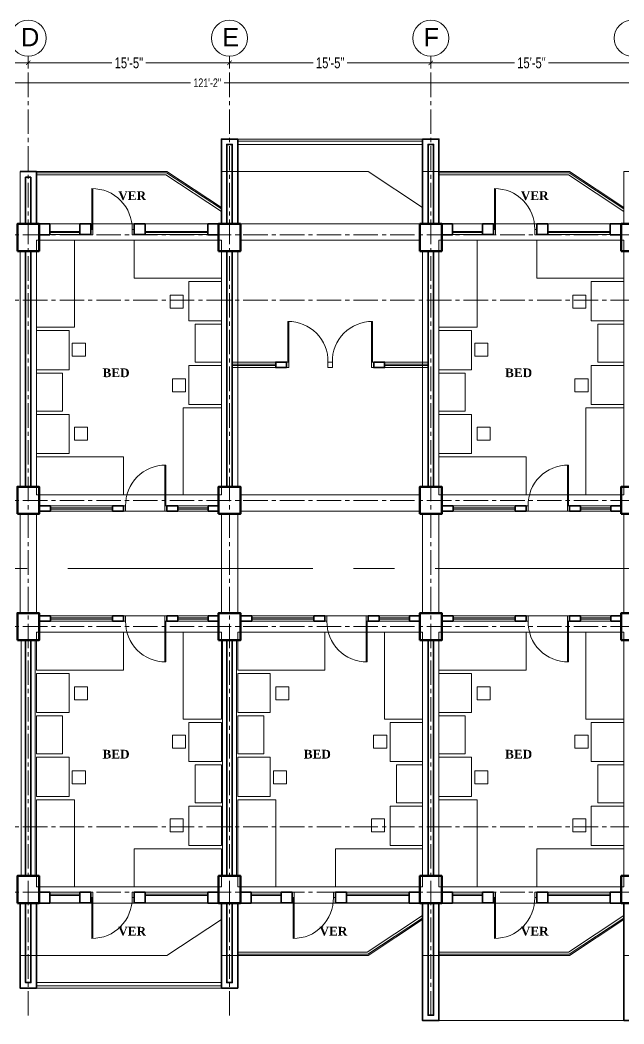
# Model space of a CAD drawing. Header units: feet. Extents: x 25261344 to 25389498, y 30010528 to 30074588.
# Drawn here: x 25381063 to 25381618, y 30072111 to 30073033 of the extents above; entities that cross this region are included whole.
import ezdxf

# ---------------------------------------------------------------- set-up
doc = ezdxf.new("R2010")
doc.units = ezdxf.units.FT
doc.header["$LTSCALE"] = 30
doc.header["$MEASUREMENT"] = 0
doc.header["$PDMODE"] = 32
doc.header["$PDSIZE"] = 15
doc.linetypes.add('CENTER2', pattern=[1.125, 0.75, -0.125, 0.125, -0.125])
doc.linetypes.add('DASHED', pattern=[0.75, 0.5, -0.25])
doc.layers.get('0').update_dxf_attribs({"lineweight": 5})
for name, color, linetype, lineweight in [('Column', 1, 'Continuous', 80), ('Dim-1', 7, 'Continuous', 9), ('Door', 32, 'Continuous', 5), ('Furnitures', 251, 'Continuous', 9), ('GRADE BEAM', 2, 'Continuous', 20), ('grid text', 252, 'CENTER2', 9), ('line 2', 7, 'Continuous', 13), ('rail', 224, 'Continuous', 9), ('TEXT', 7, 'Continuous', 18), ('WALL', 7, 'Continuous', 35), ('WIN', 142, 'Continuous', 20)]:
    doc.layers.add(name, color=color, linetype=linetype, lineweight=lineweight)
doc.styles.add('RomanS', font='swissl.ttf')
doc.styles.get("Standard").update_dxf_attribs({"font": 'timesbd.ttf'})
doc.styles.add('SWIS_LT', font='swisscl.ttf')
doc.dimstyles.new('dim-02', dxfattribs={"dimtxt": 8, "dimasz": 3, "dimexe": 3, "dimexo": 3, "dimgap": 2, "dimtad": 0, "dimdec": 0, "dimzin": 0, "dimdsep": 46, "dimlunit": 4, "dimtxsty": 'SWIS_LT', "dimblk": 'ARCHTICK', "dimcen": 2, "dimdle": 3, "dimclrd": 256, "dimclre": 256, "dimclrt": 256, "dimadec": 0, "dimazin": 0, "dimtfac": 1, "dimtdec": 0, "dimtix": 1, "dimtmove": 0, "dimatfit": 3, "dimfxl": 0, "dimfrac": 2, "dimtolj": 1, "dimtzin": 1, "dimlwd": -1, "dimarcsym": 0})

# ---------------------------------------------------------------- blocks, each defined once
blk = doc.blocks.new('FG')
at = {"layer": 'Door'}
for p, q in [((-2, -5), (-2, -42.39)), ((-1, -5), (-1, -42.39))]:
    blk.add_line(p, q, dxfattribs=at)
for points in [[(-40, 0), (-38, 0), (-38, -5), (-40, -5)], [(0, 0), (-2, 0), (-2, -5), (0, -5)]]:
    blk.add_lwpolyline(points, dxfattribs=at)
blk.add_arc((-1.44, -5.83), 36.57, 178.70538, 270.69047, dxfattribs=at)
blk = doc.blocks.new('_ArchTick')
at = {"color": 0, "linetype": 'ByBlock', "const_width": 0.15}
blk.add_lwpolyline([(-0.5, -0.5), (0.5, 0.5)], dxfattribs=at)
blk = doc.blocks.new('*D119')
at = {"lineweight": -2}
for p, q in [((25359976.96, 30072996.78), (25359976.96, 30072990.65)), ((25360161.96, 30072996.78), (25360161.96, 30072990.65))]:
    blk.add_line(p, q, dxfattribs=at)
for p, q in [((25359973.96, 30072993.65), (25360053.77, 30072993.65)), ((25360164.96, 30072993.65), (25360085.14, 30072993.65))]:
    blk.add_line(p, q)
at = {"layer": 'Defpoints', "color": 0}
for p in [(25359976.96, 30072999.78), (25360161.96, 30072999.78), (25360161.96, 30072993.65)]:
    blk.add_point(p, dxfattribs=at)
at = {"xscale": 4, "yscale": 4, "zscale": 4, "rotation": 180}
blk.add_blockref('_ArchTick', (25359976.96, 30072993.65), dxfattribs=at)
at = {"xscale": 4, "yscale": 4, "zscale": 4}
blk.add_blockref('_ArchTick', (25360161.96, 30072993.65), dxfattribs=at)
at = {"insert": (25360069.46, 30072993.65), "char_height": 10, "attachment_point": 5, "style": 'SWIS_LT'}
blk.add_mtext('\\A1;15\'-5"', dxfattribs=at)
blk = doc.blocks.new('*D120')
at = {"lineweight": -2}
for p, q in [((25360161.96, 30072996.78), (25360161.96, 30072990.65)), ((25360346.96, 30072996.78), (25360346.96, 30072990.65))]:
    blk.add_line(p, q, dxfattribs=at)
for p, q in [((25360158.96, 30072993.65), (25360238.77, 30072993.65)), ((25360349.96, 30072993.65), (25360270.14, 30072993.65))]:
    blk.add_line(p, q)
at = {"layer": 'Defpoints', "color": 0}
for p in [(25360161.96, 30072999.78), (25360346.96, 30072999.78), (25360346.96, 30072993.65)]:
    blk.add_point(p, dxfattribs=at)
at = {"xscale": 4, "yscale": 4, "zscale": 4, "rotation": 180}
blk.add_blockref('_ArchTick', (25360161.96, 30072993.65), dxfattribs=at)
at = {"xscale": 4, "yscale": 4, "zscale": 4}
blk.add_blockref('_ArchTick', (25360346.96, 30072993.65), dxfattribs=at)
at = {"insert": (25360254.46, 30072993.65), "char_height": 10, "attachment_point": 5, "style": 'SWIS_LT'}
blk.add_mtext('\\A1;15\'-5"', dxfattribs=at)
blk = doc.blocks.new('*D125')
at = {"lineweight": -2}
for p, q in [((25360346.96, 30072996.78), (25360346.96, 30072990.65)), ((25360531.96, 30072996.78), (25360531.96, 30072990.65))]:
    blk.add_line(p, q, dxfattribs=at)
for p, q in [((25360343.96, 30072993.65), (25360423.77, 30072993.65)), ((25360534.96, 30072993.65), (25360455.14, 30072993.65))]:
    blk.add_line(p, q)
at = {"layer": 'Defpoints', "color": 0}
for p in [(25360346.96, 30072999.78), (25360531.96, 30072999.78), (25360531.96, 30072993.65)]:
    blk.add_point(p, dxfattribs=at)
at = {"xscale": 4, "yscale": 4, "zscale": 4, "rotation": 180}
blk.add_blockref('_ArchTick', (25360346.96, 30072993.65), dxfattribs=at)
at = {"xscale": 4, "yscale": 4, "zscale": 4}
blk.add_blockref('_ArchTick', (25360531.96, 30072993.65), dxfattribs=at)
at = {"insert": (25360439.46, 30072993.65), "char_height": 10, "attachment_point": 5, "style": 'SWIS_LT'}
blk.add_mtext('\\A1;15\'-5"', dxfattribs=at)
blk = doc.blocks.new('*D126')
at = {"lineweight": -2}
for p, q in [((25360531.96, 30072996.78), (25360531.96, 30072990.65)), ((25360716.96, 30072996.78), (25360716.96, 30072990.65))]:
    blk.add_line(p, q, dxfattribs=at)
for p, q in [((25360528.96, 30072993.65), (25360608.77, 30072993.65)), ((25360719.96, 30072993.65), (25360640.14, 30072993.65))]:
    blk.add_line(p, q)
at = {"layer": 'Defpoints', "color": 0}
for p in [(25360531.96, 30072999.78), (25360716.96, 30072999.78), (25360716.96, 30072993.65)]:
    blk.add_point(p, dxfattribs=at)
at = {"xscale": 4, "yscale": 4, "zscale": 4, "rotation": 180}
blk.add_blockref('_ArchTick', (25360531.96, 30072993.65), dxfattribs=at)
at = {"xscale": 4, "yscale": 4, "zscale": 4}
blk.add_blockref('_ArchTick', (25360716.96, 30072993.65), dxfattribs=at)
at = {"insert": (25360624.46, 30072993.65), "char_height": 10, "attachment_point": 5, "style": 'SWIS_LT'}
blk.add_mtext('\\A1;15\'-5"', dxfattribs=at)
blk = doc.blocks.new('*D174')
at = {"layer": 'Defpoints', "color": 0}
for p in [(25381961.68, 30072975.34), (25380507.68, 30072893.7), (25381961.68, 30072785.7)]:
    blk.add_point(p, dxfattribs=at)
at = {"layer": 'Dim-1', "lineweight": -2}
for p, q in [((25380507.68, 30072965.34), (25380507.68, 30072978.34)), ((25381961.68, 30072965.34), (25381961.68, 30072978.34))]:
    blk.add_line(p, q, dxfattribs=at)
at = {"layer": 'Dim-1'}
for p, q in [((25380504.68, 30072975.34), (25381219.23, 30072975.34)), ((25381964.68, 30072975.34), (25381250.13, 30072975.34))]:
    blk.add_line(p, q, dxfattribs=at)
at = {"layer": 'Dim-1', "xscale": 3, "yscale": 3, "zscale": 3, "rotation": 180}
blk.add_blockref('_ArchTick', (25380507.68, 30072975.34), dxfattribs=at)
at = {"layer": 'Dim-1', "xscale": 3, "yscale": 3, "zscale": 3}
blk.add_blockref('_ArchTick', (25381961.68, 30072975.34), dxfattribs=at)
at = {"layer": 'Dim-1', "insert": (25381234.68, 30072975.34), "char_height": 8, "attachment_point": 5, "style": 'SWIS_LT'}
blk.add_mtext('\\A1;121\'-2"', dxfattribs=at)
blk = doc.blocks.new('*D175')
at = {"layer": 'Defpoints', "color": 0}
for p in [(25380692.68, 30072953.7), (25380465.12, 30072113.7), (25381432.68, 30072113.7)]:
    blk.add_point(p, dxfattribs=at)
at = {"layer": 'Dim-1', "lineweight": -2}
for p, q in [((25380475.12, 30072953.7), (25380462.12, 30072953.7)), ((25380475.12, 30072113.7), (25380462.12, 30072113.7))]:
    blk.add_line(p, q, dxfattribs=at)
at = {"layer": 'Dim-1'}
for p, q in [((25380465.12, 30072956.7), (25380465.12, 30072540.9)), ((25380465.12, 30072110.7), (25380465.12, 30072526.5))]:
    blk.add_line(p, q, dxfattribs=at)
at = {"layer": 'Dim-1', "xscale": 3, "yscale": 3, "zscale": 3}
for p, rotation in [((25380465.12, 30072953.7), 90), ((25380465.12, 30072113.7), 270)]:
    blk.add_blockref('_ArchTick', p, dxfattribs=dict(at, rotation=rotation))
at = {"layer": 'Dim-1', "insert": (25380465.12, 30072533.7), "char_height": 8, "attachment_point": 5, "rotation": 90, "style": 'SWIS_LT'}
blk.add_mtext("\\A1;70'", dxfattribs=at)
blk = doc.blocks.new('T B')
at = {"layer": 'GRADE BEAM'}
for points in [[(25352808.54, 30069446.57), (25352823.54, 30069446.57), (25352823.54, 30069398.57), (25352808.54, 30069398.57)], [(25352993.54, 30069446.57), (25353008.54, 30069446.57), (25353008.54, 30069398.57), (25352993.54, 30069398.57)], [(25353178.54, 30069446.57), (25353193.54, 30069446.57), (25353193.54, 30069398.57), (25353178.54, 30069398.57)], [(25353363.54, 30069446.57), (25353378.54, 30069446.57), (25353378.54, 30069398.57), (25353363.54, 30069398.57)], [(25352991.04, 30069398.57), (25352991.04, 30069383.57), (25352826.04, 30069383.57), (25352826.04, 30069398.57)], [(25353176.04, 30069398.57), (25353176.04, 30069383.57), (25353011.04, 30069383.57), (25353011.04, 30069398.57)], [(25353361.04, 30069398.57), (25353361.04, 30069383.57), (25353196.04, 30069383.57), (25353196.04, 30069398.57)], [(25352808.54, 30069373.57), (25352823.54, 30069373.57), (25352823.54, 30069157.07), (25352808.54, 30069157.07)], [(25352993.54, 30069373.57), (25353008.54, 30069373.57), (25353008.54, 30069157.07), (25352993.54, 30069157.07)], [(25353178.54, 30069373.57), (25353193.54, 30069373.57), (25353193.54, 30069157.07), (25353178.54, 30069157.07)], [(25353363.54, 30069373.57), (25353378.54, 30069373.57), (25353378.54, 30069157.07), (25353363.54, 30069157.07)], [(25352991.04, 30069149.57), (25352991.04, 30069134.57), (25352826.04, 30069134.57), (25352826.04, 30069149.57)], [(25353176.04, 30069149.57), (25353176.04, 30069134.57), (25353011.04, 30069134.57), (25353011.04, 30069149.57)], [(25353361.04, 30069149.57), (25353361.04, 30069134.57), (25353196.04, 30069134.57), (25353196.04, 30069149.57)], [(25352808.54, 30069132.07), (25352823.54, 30069132.07), (25352823.54, 30069041.07), (25352808.54, 30069041.07)], [(25352993.54, 30069132.07), (25353008.54, 30069132.07), (25353008.54, 30069041.07), (25352993.54, 30069041.07)], [(25353178.54, 30069132.07), (25353193.54, 30069132.07), (25353193.54, 30069041.07), (25353178.54, 30069041.07)], [(25353363.57, 30069132.07), (25353378.57, 30069132.07), (25353378.54, 30069041.07), (25353363.54, 30069041.07)], [(25352991.04, 30069038.57), (25352991.04, 30069023.57), (25352826.04, 30069023.57), (25352826.04, 30069038.57)], [(25353176.04, 30069038.57), (25353176.04, 30069023.57), (25353011.04, 30069023.57), (25353011.04, 30069038.57)], [(25353361.04, 30069038.57), (25353361.04, 30069023.57), (25353196.04, 30069023.57), (25353196.04, 30069038.57)], [(25352809.54, 30069016.07), (25352822.54, 30069016.07), (25352822.54, 30068799.57), (25352809.54, 30068799.57)], [(25352994.54, 30069016.07), (25353007.54, 30069016.07), (25353007.54, 30068799.57), (25352994.54, 30068799.57)], [(25353178.54, 30069016.07), (25353193.54, 30069016.07), (25353193.54, 30068799.57), (25353178.54, 30068799.57)], [(25353363.54, 30069016.07), (25353378.54, 30069016.07), (25353378.54, 30068799.57), (25353363.54, 30068799.57)], [(25352991.04, 30068789.57), (25352991.04, 30068774.57), (25352826.04, 30068774.57), (25352826.04, 30068789.57)], [(25353176.04, 30068789.57), (25353176.04, 30068774.57), (25353011.04, 30068774.57), (25353011.04, 30068789.57)], [(25353361.04, 30068789.57), (25353361.04, 30068774.57), (25353196.04, 30068774.57), (25353196.04, 30068789.57)], [(25352808.54, 30068774.57), (25352823.54, 30068774.57), (25352823.54, 30068726.57), (25352808.54, 30068726.57)], [(25352993.54, 30068774.57), (25353008.54, 30068774.57), (25353008.54, 30068726.57), (25352993.54, 30068726.57)], [(25353178.54, 30068774.57), (25353193.54, 30068774.57), (25353193.54, 30068726.57), (25353178.54, 30068726.57)], [(25353363.54, 30068774.57), (25353378.54, 30068774.57), (25353378.54, 30068726.57), (25353363.54, 30068726.57)]]:
    blk.add_lwpolyline(points, close=True, dxfattribs=at)
blk = doc.blocks.new('COL2')
at = {"layer": 'Column'}
for points in [[(532.5, -25), (552.5, -25), (552.5, 0), (532.5, 0)], [(717.5, -25), (737.5, -25), (737.5, 0), (717.5, 0)], [(902.5, -25), (922.5, -25), (922.5, 0), (902.5, 0)], [(1087.5, -25), (1107.5, -25), (1107.5, 0), (1087.5, 0)], [(532.5, -266.5), (552.5, -266.5), (552.5, -241.5), (532.5, -241.5)], [(717.5, -266.5), (737.5, -266.5), (737.5, -241.5), (717.5, -241.5)], [(902.5, -266.5), (922.5, -266.5), (922.5, -241.5), (902.5, -241.5)], [(1087.5, -266.5), (1107.5, -266.5), (1107.5, -241.5), (1087.5, -241.5)], [(532.5, -382.5), (552.5, -382.5), (552.5, -357.5), (532.5, -357.5)], [(717.5, -382.5), (737.5, -382.5), (737.5, -357.5), (717.5, -357.5)], [(902.5, -382.5), (922.5, -382.5), (922.5, -357.5), (902.5, -357.5)], [(1087.5, -382.5), (1107.5, -382.5), (1107.5, -357.5), (1087.5, -357.5)], [(532.5, -624), (552.5, -624), (552.5, -599), (532.5, -599)], [(717.5, -624), (737.5, -624), (737.5, -599), (717.5, -599)], [(902.5, -624), (922.5, -624), (922.5, -599), (902.5, -599)], [(1087.5, -624), (1107.5, -624), (1107.5, -599), (1087.5, -599)]]:
    blk.add_lwpolyline(points, close=True, dxfattribs=at)
at = {"layer": 'GRADE BEAM'}
blk.add_blockref('T B', (-25352273.54, -30069398.57), dxfattribs=at)
blk = doc.blocks.new('DGFGSDFG')
at = {"layer": 'grid text'}
for p, q in [((25360161.96, 30072118.41), (25360161.96, 30072999.78)), ((25360346.96, 30072118.41), (25360346.96, 30072999.78)), ((25360531.96, 30072118.41), (25360531.96, 30072999.78)), ((25361090.85, 30072835.7), (25359529.41, 30072835.7)), ((25361090.85, 30072775.7), (25359529.41, 30072775.7)), ((25361090.85, 30072591.7), (25359529.41, 30072591.7)), ((25361090.85, 30072475.7), (25359529.41, 30072475.7)), ((25361090.85, 30072291.7), (25359529.41, 30072291.7)), ((25361090.85, 30072231.7), (25359529.41, 30072231.7))]:
    blk.add_line(p, q, dxfattribs=at)
at = {"layer": 'grid text', "linetype": 'Continuous'}
for centre in [(25360161.96, 30073016.37), (25360346.96, 30073016.37), (25360531.96, 30073016.37), (25360716.96, 30073016.37)]:
    blk.add_circle(centre, 16.59, dxfattribs=at)
at = {"layer": 'grid text', "char_height": 16.842, "attachment_point": 1, "style": 'RomanS'}
for s, insert in [('{\\C256;D}', (25360155.15, 30073025.74)), ('{\\C256;E}', (25360340.15, 30073025.74)), ('{\\C256;F}', (25360525.15, 30073025.74))]:
    blk.add_mtext_dynamic_manual_height_columns(s, width=25.401, gutter_width=84.21, heights=[32.6], dxfattribs=dict(at, insert=insert))
for base, p1, p2, picture, middle in [((25360161.96, 30072993.65), (25359976.96, 30072999.78), (25360161.96, 30072999.78), '*D119', (25360069.46, 30072993.65)), ((25360346.96, 30072993.65), (25360161.96, 30072999.78), (25360346.96, 30072999.78), '*D120', (25360254.46, 30072993.65)), ((25360531.96, 30072993.65), (25360346.96, 30072999.78), (25360531.96, 30072999.78), '*D125', (25360439.46, 30072993.65)), ((25360716.96, 30072993.65), (25360531.96, 30072999.78), (25360716.96, 30072999.78), '*D126', (25360624.46, 30072993.65))]:
    dim = blk.add_linear_dim(base=base, p1=p1, p2=p2, dimstyle='dim-02', override={"dimtxt": 10, "dimtmove": 1, "dimfxl": 10})
    dim.commit()
    dim.dimension.update_dxf_attribs({"geometry": picture, "text_midpoint": middle})

msp = doc.modelspace()

# ---------------------------------------------------------------- linework, layer by layer
at = {"linetype": 'CENTER2', "ltscale": 10}
msp.add_line((25382006.71, 30072529.2), (25380384.06, 30072529.2), dxfattribs=at)
at = {"layer": 'Furnitures'}
for points in [[(25381077.68, 30072750.7), (25381077.68, 30072830.7), (25381112.68, 30072830.7), (25381112.68, 30072750.7)], [(25381167.68, 30072830.7), (25381247.68, 30072830.7), (25381247.68, 30072795.7), (25381167.68, 30072795.7)], [(25381447.68, 30072750.7), (25381447.68, 30072830.7), (25381482.68, 30072830.7), (25381482.68, 30072750.7)], [(25381537.68, 30072830.7), (25381617.68, 30072830.7), (25381617.68, 30072795.7), (25381537.68, 30072795.7)], [(25381247.68, 30072792.7), (25381217.68, 30072792.7), (25381217.68, 30072756.7), (25381247.68, 30072756.7)], [(25381617.68, 30072792.7), (25381587.68, 30072792.7), (25381587.68, 30072756.7), (25381617.68, 30072756.7)], [(25381200.67, 30072780.31), (25381212.67, 30072780.31), (25381212.67, 30072768.31), (25381200.67, 30072768.31)], [(25381570.67, 30072780.31), (25381582.67, 30072780.31), (25381582.67, 30072768.31), (25381570.67, 30072768.31)], [(25381077.68, 30072711.7), (25381107.68, 30072711.7), (25381107.68, 30072747.7), (25381077.68, 30072747.7)], [(25381247.68, 30072718.7), (25381223.68, 30072718.7), (25381223.68, 30072753.7), (25381247.68, 30072753.7)], [(25381447.68, 30072711.7), (25381477.68, 30072711.7), (25381477.68, 30072747.7), (25381447.68, 30072747.7)], [(25381617.68, 30072718.7), (25381593.68, 30072718.7), (25381593.68, 30072753.7), (25381617.68, 30072753.7)], [(25381122.7, 30072724.08), (25381110.7, 30072724.08), (25381110.7, 30072736.08), (25381122.7, 30072736.08)], [(25381492.7, 30072724.08), (25381480.7, 30072724.08), (25381480.7, 30072736.08), (25381492.7, 30072736.08)], [(25381247.68, 30072715.7), (25381217.68, 30072715.7), (25381217.68, 30072679.7), (25381247.68, 30072679.7)], [(25381617.68, 30072715.7), (25381587.68, 30072715.7), (25381587.68, 30072679.7), (25381617.68, 30072679.7)], [(25381077.68, 30072708.7), (25381101.68, 30072708.7), (25381101.68, 30072673.7), (25381077.68, 30072673.7)], [(25381077.68, 30072708.7), (25381101.68, 30072708.7), (25381101.68, 30072673.7), (25381077.68, 30072673.7)], [(25381202.66, 30072703.31), (25381214.66, 30072703.31), (25381214.66, 30072691.31), (25381202.66, 30072691.31)], [(25381447.68, 30072708.7), (25381471.68, 30072708.7), (25381471.68, 30072673.7), (25381447.68, 30072673.7)], [(25381572.66, 30072703.31), (25381584.66, 30072703.31), (25381584.66, 30072691.31), (25381572.66, 30072691.31)], [(25381247.68, 30072676.7), (25381247.68, 30072596.7), (25381212.68, 30072596.7), (25381212.68, 30072676.7)], [(25381617.68, 30072676.7), (25381617.68, 30072596.7), (25381582.68, 30072596.7), (25381582.68, 30072676.7)], [(25381077.68, 30072634.7), (25381107.68, 30072634.7), (25381107.68, 30072670.7), (25381077.68, 30072670.7)], [(25381447.68, 30072634.7), (25381477.68, 30072634.7), (25381477.68, 30072670.7), (25381447.68, 30072670.7)], [(25381124.7, 30072647.08), (25381112.7, 30072647.08), (25381112.7, 30072659.08), (25381124.7, 30072659.08)], [(25381494.7, 30072647.08), (25381482.7, 30072647.08), (25381482.7, 30072659.08), (25381494.7, 30072659.08)], [(25381157.68, 30072596.7), (25381077.68, 30072596.7), (25381077.68, 30072631.7), (25381157.68, 30072631.7)], [(25381527.68, 30072596.7), (25381447.68, 30072596.7), (25381447.68, 30072631.7), (25381527.68, 30072631.7)], [(25381157.68, 30072470.7), (25381077.68, 30072470.7), (25381077.68, 30072435.7), (25381157.68, 30072435.7)], [(25381247.68, 30072390.7), (25381247.68, 30072470.7), (25381212.68, 30072470.7), (25381212.68, 30072390.7)], [(25381342.68, 30072470.7), (25381262.68, 30072470.7), (25381262.68, 30072435.7), (25381342.68, 30072435.7)], [(25381432.68, 30072390.7), (25381432.68, 30072470.7), (25381397.68, 30072470.7), (25381397.68, 30072390.7)], [(25381527.68, 30072470.7), (25381447.68, 30072470.7), (25381447.68, 30072435.7), (25381527.68, 30072435.7)], [(25381617.68, 30072390.7), (25381617.68, 30072470.7), (25381582.68, 30072470.7), (25381582.68, 30072390.7)], [(25381077.68, 30072432.7), (25381107.68, 30072432.7), (25381107.68, 30072396.7), (25381077.68, 30072396.7)], [(25381262.68, 30072432.7), (25381292.68, 30072432.7), (25381292.68, 30072396.7), (25381262.68, 30072396.7)], [(25381447.68, 30072432.7), (25381477.68, 30072432.7), (25381477.68, 30072396.7), (25381447.68, 30072396.7)], [(25381124.7, 30072420.31), (25381112.7, 30072420.31), (25381112.7, 30072408.31), (25381124.7, 30072408.31)], [(25381309.7, 30072420.31), (25381297.7, 30072420.31), (25381297.7, 30072408.31), (25381309.7, 30072408.31)], [(25381494.7, 30072420.31), (25381482.7, 30072420.31), (25381482.7, 30072408.31), (25381494.7, 30072408.31)], [(25381077.68, 30072358.7), (25381101.68, 30072358.7), (25381101.68, 30072393.7), (25381077.68, 30072393.7)], [(25381077.68, 30072358.7), (25381101.68, 30072358.7), (25381101.68, 30072393.7), (25381077.68, 30072393.7)], [(25381247.68, 30072351.7), (25381217.68, 30072351.7), (25381217.68, 30072387.7), (25381247.68, 30072387.7)], [(25381262.68, 30072358.7), (25381286.68, 30072358.7), (25381286.68, 30072393.7), (25381262.68, 30072393.7)], [(25381262.68, 30072358.7), (25381286.68, 30072358.7), (25381286.68, 30072393.7), (25381262.68, 30072393.7)], [(25381432.68, 30072351.7), (25381402.68, 30072351.7), (25381402.68, 30072387.7), (25381432.68, 30072387.7)], [(25381447.68, 30072358.7), (25381471.68, 30072358.7), (25381471.68, 30072393.7), (25381447.68, 30072393.7)], [(25381617.68, 30072351.7), (25381587.68, 30072351.7), (25381587.68, 30072387.7), (25381617.68, 30072387.7)], [(25381202.66, 30072364.08), (25381214.66, 30072364.08), (25381214.66, 30072376.08), (25381202.66, 30072376.08)], [(25381387.66, 30072364.08), (25381399.66, 30072364.08), (25381399.66, 30072376.08), (25381387.66, 30072376.08)], [(25381572.66, 30072364.08), (25381584.66, 30072364.08), (25381584.66, 30072376.08), (25381572.66, 30072376.08)], [(25381077.68, 30072355.7), (25381107.68, 30072355.7), (25381107.68, 30072319.7), (25381077.68, 30072319.7)], [(25381262.68, 30072355.7), (25381292.68, 30072355.7), (25381292.68, 30072319.7), (25381262.68, 30072319.7)], [(25381447.68, 30072355.7), (25381477.68, 30072355.7), (25381477.68, 30072319.7), (25381447.68, 30072319.7)], [(25381122.7, 30072343.31), (25381110.7, 30072343.31), (25381110.7, 30072331.31), (25381122.7, 30072331.31)], [(25381247.68, 30072348.7), (25381223.68, 30072348.7), (25381223.68, 30072313.7), (25381247.68, 30072313.7)], [(25381307.7, 30072343.31), (25381295.7, 30072343.31), (25381295.7, 30072331.31), (25381307.7, 30072331.31)], [(25381432.68, 30072348.7), (25381408.68, 30072348.7), (25381408.68, 30072313.7), (25381432.68, 30072313.7)], [(25381492.7, 30072343.31), (25381480.7, 30072343.31), (25381480.7, 30072331.31), (25381492.7, 30072331.31)], [(25381617.68, 30072348.7), (25381593.68, 30072348.7), (25381593.68, 30072313.7), (25381617.68, 30072313.7)], [(25381077.68, 30072316.7), (25381077.68, 30072236.7), (25381112.68, 30072236.7), (25381112.68, 30072316.7)], [(25381262.68, 30072316.7), (25381262.68, 30072236.7), (25381297.68, 30072236.7), (25381297.68, 30072316.7)], [(25381447.68, 30072316.7), (25381447.68, 30072236.7), (25381482.68, 30072236.7), (25381482.68, 30072316.7)], [(25381247.68, 30072274.7), (25381217.68, 30072274.7), (25381217.68, 30072310.7), (25381247.68, 30072310.7)], [(25381432.68, 30072274.7), (25381402.68, 30072274.7), (25381402.68, 30072310.7), (25381432.68, 30072310.7)], [(25381617.68, 30072274.7), (25381587.68, 30072274.7), (25381587.68, 30072310.7), (25381617.68, 30072310.7)], [(25381200.67, 30072287.08), (25381212.67, 30072287.08), (25381212.67, 30072299.08), (25381200.67, 30072299.08)], [(25381385.67, 30072287.08), (25381397.67, 30072287.08), (25381397.67, 30072299.08), (25381385.67, 30072299.08)], [(25381570.67, 30072287.08), (25381582.67, 30072287.08), (25381582.67, 30072299.08), (25381570.67, 30072299.08)], [(25381167.68, 30072236.7), (25381247.68, 30072236.7), (25381247.68, 30072271.7), (25381167.68, 30072271.7)], [(25381352.68, 30072236.7), (25381432.68, 30072236.7), (25381432.68, 30072271.7), (25381352.68, 30072271.7)], [(25381537.68, 30072236.7), (25381617.68, 30072236.7), (25381617.68, 30072271.7), (25381537.68, 30072271.7)]]:
    msp.add_lwpolyline(points, close=True, dxfattribs=at)
at = {"layer": 'line 2'}
for p, q in [((25381247.68, 30072923.7), (25381447.68, 30072923.7)), ((25381437.68, 30072918.7), (25381442.68, 30072918.7)), ((25381077.68, 30072893.7), (25381197.68, 30072893.7)), ((25381247.68, 30072860.7), (25381197.68, 30072893.7)), ((25381447.68, 30072893.7), (25381567.68, 30072893.7)), ((25381617.68, 30072860.7), (25381567.68, 30072893.7)), ((25381432.68, 30072206.7), (25381382.68, 30072173.7)), ((25381617.68, 30072206.7), (25381567.68, 30072173.7)), ((25381262.68, 30072173.7), (25381382.68, 30072173.7)), ((25381447.68, 30072173.7), (25381567.68, 30072173.7)), ((25381072.68, 30072148.7), (25381067.68, 30072148.7)), ((25381257.68, 30072148.7), (25381252.68, 30072148.7)), ((25381262.68, 30072143.7), (25381062.68, 30072143.7))]:
    msp.add_line(p, q, dxfattribs=at)
at = {"layer": 'line 2', "linetype": 'DASHED', "ltscale": 20}
for p, q in [((25381262.68, 30072893.7), (25381382.68, 30072893.7)), ((25381432.68, 30072860.7), (25381382.68, 30072893.7)), ((25381247.68, 30072206.7), (25381197.68, 30072173.7)), ((25381077.68, 30072173.7), (25381197.68, 30072173.7)), ((25381447.68, 30072113.7), (25381617.68, 30072113.7))]:
    msp.add_line(p, q, dxfattribs=at)
at = {"layer": 'rail'}
for p, q in [((25381262.68, 30072921.7), (25381432.68, 30072921.7)), ((25381262.68, 30072918.7), (25381432.68, 30072918.7)), ((25381197.38, 30072892.7), (25381077.68, 30072892.7)), ((25381196.78, 30072890.7), (25381077.68, 30072890.7)), ((25381247.68, 30072857.1), (25381196.78, 30072890.7)), ((25381247.68, 30072859.5), (25381197.38, 30072892.7)), ((25381567.38, 30072892.7), (25381447.68, 30072892.7)), ((25381566.78, 30072890.7), (25381447.68, 30072890.7)), ((25381617.68, 30072857.1), (25381566.78, 30072890.7)), ((25381617.68, 30072859.5), (25381567.38, 30072892.7)), ((25381432.68, 30072210.29), (25381381.78, 30072176.7)), ((25381432.68, 30072207.9), (25381382.38, 30072174.7)), ((25381617.68, 30072210.29), (25381566.78, 30072176.7)), ((25381617.68, 30072207.9), (25381567.38, 30072174.7)), ((25381381.78, 30072176.7), (25381262.68, 30072176.7)), ((25381566.78, 30072176.7), (25381447.68, 30072176.7)), ((25381382.38, 30072174.7), (25381262.68, 30072174.7)), ((25381567.38, 30072174.7), (25381447.68, 30072174.7)), ((25381247.68, 30072148.7), (25381077.68, 30072148.7)), ((25381247.68, 30072145.7), (25381077.68, 30072145.7))]:
    msp.add_line(p, q, dxfattribs=at)
at = {"layer": 'WALL', "ltscale": 10}
for p, q in [((25381062.68, 30072893.7), (25381077.68, 30072893.7)), ((25381067.68, 30072845.7), (25381067.68, 30072888.7)), ((25381067.68, 30072888.7), (25381072.68, 30072888.7)), ((25381072.68, 30072845.7), (25381072.68, 30072888.7)), ((25381077.68, 30072845.7), (25381077.68, 30072893.7)), ((25381117.68, 30072845.82), (25381127.68, 30072845.82)), ((25381167.68, 30072835.82), (25381167.68, 30072845.82)), ((25381177.68, 30072845.82), (25381167.68, 30072845.82)), ((25381177.68, 30072835.82), (25381177.68, 30072845.82)), ((25381487.68, 30072845.82), (25381497.68, 30072845.82)), ((25381537.68, 30072835.82), (25381537.68, 30072845.82)), ((25381547.68, 30072845.82), (25381537.68, 30072845.82)), ((25381547.68, 30072835.82), (25381547.68, 30072845.82)), ((25381117.68, 30072835.82), (25381127.68, 30072835.82)), ((25381167.68, 30072835.82), (25381177.68, 30072835.82)), ((25381487.68, 30072835.82), (25381497.68, 30072835.82)), ((25381537.68, 30072835.82), (25381547.68, 30072835.82)), ((25381067.68, 30072604.2), (25381067.68, 30072820.7)), ((25381072.68, 30072604.2), (25381072.68, 30072820.7)), ((25381252.68, 30072604.2), (25381252.68, 30072820.7)), ((25381257.68, 30072604.2), (25381257.68, 30072820.7)), ((25381437.68, 30072604.2), (25381437.68, 30072820.7)), ((25381442.68, 30072604.2), (25381442.68, 30072820.7)), ((25381090.68, 30072586.7), (25381080.18, 30072586.7)), ((25381090.68, 30072581.7), (25381080.18, 30072581.7)), ((25381090.68, 30072581.7), (25381090.68, 30072586.7)), ((25381147.68, 30072581.7), (25381147.68, 30072586.7)), ((25381147.68, 30072586.7), (25381157.68, 30072586.7)), ((25381157.68, 30072581.7), (25381147.68, 30072581.7)), ((25381157.68, 30072581.7), (25381157.68, 30072586.7)), ((25381207.68, 30072586.7), (25381197.68, 30072586.7)), ((25381207.68, 30072581.7), (25381197.68, 30072581.7)), ((25381235.68, 30072586.7), (25381245.18, 30072586.7)), ((25381235.68, 30072581.7), (25381245.18, 30072581.7)), ((25381460.68, 30072586.7), (25381450.18, 30072586.7)), ((25381460.68, 30072581.7), (25381450.18, 30072581.7)), ((25381460.68, 30072581.7), (25381460.68, 30072586.7)), ((25381517.68, 30072581.7), (25381517.68, 30072586.7)), ((25381517.68, 30072586.7), (25381527.68, 30072586.7)), ((25381527.68, 30072581.7), (25381517.68, 30072581.7)), ((25381527.68, 30072581.7), (25381527.68, 30072586.7)), ((25381577.68, 30072586.7), (25381567.68, 30072586.7)), ((25381577.68, 30072581.7), (25381567.68, 30072581.7)), ((25381605.68, 30072586.7), (25381615.18, 30072586.7)), ((25381605.68, 30072581.7), (25381615.18, 30072581.7)), ((25381090.68, 30072485.7), (25381080.18, 30072485.7)), ((25381090.68, 30072480.7), (25381080.18, 30072480.7)), ((25381090.68, 30072485.7), (25381090.68, 30072480.7)), ((25381147.68, 30072485.7), (25381147.68, 30072480.7)), ((25381157.68, 30072485.7), (25381147.68, 30072485.7)), ((25381147.68, 30072480.7), (25381157.68, 30072480.7)), ((25381157.68, 30072485.7), (25381157.68, 30072480.7)), ((25381207.68, 30072485.7), (25381197.68, 30072485.7)), ((25381207.68, 30072480.7), (25381197.68, 30072480.7)), ((25381235.68, 30072485.7), (25381245.18, 30072485.7)), ((25381235.68, 30072480.7), (25381245.18, 30072480.7)), ((25381275.68, 30072485.7), (25381265.18, 30072485.7)), ((25381275.68, 30072480.7), (25381265.18, 30072480.7)), ((25381275.68, 30072485.7), (25381275.68, 30072480.7)), ((25381332.68, 30072485.7), (25381332.68, 30072480.7)), ((25381342.68, 30072485.7), (25381332.68, 30072485.7)), ((25381332.68, 30072480.7), (25381342.68, 30072480.7)), ((25381342.68, 30072485.7), (25381342.68, 30072480.7)), ((25381392.68, 30072485.7), (25381382.68, 30072485.7)), ((25381392.68, 30072480.7), (25381382.68, 30072480.7)), ((25381420.68, 30072485.7), (25381430.18, 30072485.7)), ((25381420.68, 30072480.7), (25381430.18, 30072480.7)), ((25381460.68, 30072485.7), (25381450.18, 30072485.7)), ((25381460.68, 30072480.7), (25381450.18, 30072480.7)), ((25381460.68, 30072485.7), (25381460.68, 30072480.7)), ((25381517.68, 30072485.7), (25381517.68, 30072480.7)), ((25381527.68, 30072485.7), (25381517.68, 30072485.7)), ((25381517.68, 30072480.7), (25381527.68, 30072480.7)), ((25381527.68, 30072485.7), (25381527.68, 30072480.7)), ((25381577.68, 30072485.7), (25381567.68, 30072485.7)), ((25381577.68, 30072480.7), (25381567.68, 30072480.7)), ((25381605.68, 30072485.7), (25381615.18, 30072485.7)), ((25381605.68, 30072480.7), (25381615.18, 30072480.7)), ((25381067.68, 30072463.2), (25381067.68, 30072246.7)), ((25381072.68, 30072463.2), (25381072.68, 30072246.7)), ((25381252.68, 30072463.2), (25381252.68, 30072246.7)), ((25381257.68, 30072463.2), (25381257.68, 30072246.7)), ((25381437.68, 30072463.2), (25381437.68, 30072246.7)), ((25381442.68, 30072463.2), (25381442.68, 30072246.7)), ((25381117.68, 30072231.82), (25381127.68, 30072231.82)), ((25381167.68, 30072231.82), (25381167.68, 30072221.82)), ((25381167.68, 30072231.82), (25381177.68, 30072231.82)), ((25381177.68, 30072231.82), (25381177.68, 30072221.82)), ((25381302.68, 30072231.82), (25381312.68, 30072231.82)), ((25381352.68, 30072231.82), (25381352.68, 30072221.82)), ((25381352.68, 30072231.82), (25381362.68, 30072231.82)), ((25381362.68, 30072231.82), (25381362.68, 30072221.82)), ((25381487.68, 30072231.82), (25381497.68, 30072231.82)), ((25381537.68, 30072231.82), (25381537.68, 30072221.82)), ((25381537.68, 30072231.82), (25381547.68, 30072231.82)), ((25381547.68, 30072231.82), (25381547.68, 30072221.82)), ((25381117.68, 30072221.82), (25381127.68, 30072221.82)), ((25381177.68, 30072221.82), (25381167.68, 30072221.82)), ((25381302.68, 30072221.82), (25381312.68, 30072221.82)), ((25381362.68, 30072221.82), (25381352.68, 30072221.82)), ((25381487.68, 30072221.82), (25381497.68, 30072221.82)), ((25381547.68, 30072221.82), (25381537.68, 30072221.82))]:
    msp.add_line(p, q, dxfattribs=at)
for points in [[(25381262.68, 30072845.7), (25381262.68, 30072923.7), (25381247.68, 30072923.7), (25381247.68, 30072845.7)], [(25381447.68, 30072845.7), (25381447.68, 30072923.7), (25381432.68, 30072923.7), (25381432.68, 30072845.7)], [(25381257.68, 30072845.7), (25381257.68, 30072918.7), (25381252.68, 30072918.7), (25381252.68, 30072845.7)], [(25381442.68, 30072845.7), (25381442.68, 30072918.7), (25381437.68, 30072918.7), (25381437.68, 30072845.7)], [(25381117.68, 30072835.82), (25381117.68, 30072845.82)], [(25381127.68, 30072835.82), (25381127.68, 30072845.82)], [(25381487.68, 30072835.82), (25381487.68, 30072845.82)], [(25381497.68, 30072835.82), (25381497.68, 30072845.82)], [(25381197.68, 30072581.7), (25381197.68, 30072586.7)], [(25381207.68, 30072581.7), (25381207.68, 30072586.7)], [(25381235.68, 30072581.7), (25381235.68, 30072586.7)], [(25381567.68, 30072581.7), (25381567.68, 30072586.7)], [(25381577.68, 30072581.7), (25381577.68, 30072586.7)], [(25381605.68, 30072581.7), (25381605.68, 30072586.7)], [(25381197.68, 30072485.7), (25381197.68, 30072480.7)], [(25381207.68, 30072485.7), (25381207.68, 30072480.7)], [(25381235.68, 30072485.7), (25381235.68, 30072480.7)], [(25381382.68, 30072485.7), (25381382.68, 30072480.7)], [(25381392.68, 30072485.7), (25381392.68, 30072480.7)], [(25381420.68, 30072485.7), (25381420.68, 30072480.7)], [(25381567.68, 30072485.7), (25381567.68, 30072480.7)], [(25381577.68, 30072485.7), (25381577.68, 30072480.7)], [(25381605.68, 30072485.7), (25381605.68, 30072480.7)], [(25381117.68, 30072231.82), (25381117.68, 30072221.82)], [(25381127.68, 30072231.82), (25381127.68, 30072221.82)], [(25381302.68, 30072231.82), (25381302.68, 30072221.82)], [(25381312.68, 30072231.82), (25381312.68, 30072221.82)], [(25381487.68, 30072231.82), (25381487.68, 30072221.82)], [(25381497.68, 30072231.82), (25381497.68, 30072221.82)], [(25381077.68, 30072221.7), (25381077.68, 30072143.7), (25381062.68, 30072143.7), (25381062.68, 30072221.7)], [(25381072.68, 30072221.7), (25381072.68, 30072148.7), (25381067.68, 30072148.7), (25381067.68, 30072221.7)], [(25381262.68, 30072221.7), (25381262.68, 30072143.7), (25381247.68, 30072143.7), (25381247.68, 30072221.7)], [(25381257.68, 30072221.7), (25381257.68, 30072148.7), (25381252.68, 30072148.7), (25381252.68, 30072221.7)], [(25381447.68, 30072221.7), (25381447.68, 30072113.7), (25381432.68, 30072113.7), (25381432.68, 30072221.7)], [(25381442.68, 30072221.7), (25381442.68, 30072118.7), (25381437.68, 30072118.7), (25381437.68, 30072221.7)], [(25381617.68, 30072221.7), (25381617.68, 30072113.7), (25381632.68, 30072113.7), (25381632.68, 30072221.7)]]:
    msp.add_lwpolyline(points, dxfattribs=at)
for points in [[(25381080.18, 30072845.7), (25381090.18, 30072845.7), (25381090.18, 30072835.7), (25381080.18, 30072835.7)], [(25381235.18, 30072845.7), (25381245.18, 30072845.7), (25381245.18, 30072835.7), (25381235.18, 30072835.7)], [(25381450.18, 30072845.7), (25381460.18, 30072845.7), (25381460.18, 30072835.7), (25381450.18, 30072835.7)], [(25381605.18, 30072845.7), (25381615.18, 30072845.7), (25381615.18, 30072835.7), (25381605.18, 30072835.7)], [(25381307.68, 30072713.7), (25381297.68, 30072713.7), (25381297.68, 30072718.7), (25381307.68, 30072718.7)], [(25381387.68, 30072718.7), (25381387.68, 30072713.7), (25381397.68, 30072713.7), (25381397.68, 30072718.7)], [(25381080.18, 30072231.7), (25381090.18, 30072231.7), (25381090.18, 30072221.7), (25381080.18, 30072221.7)], [(25381235.18, 30072231.7), (25381245.18, 30072231.7), (25381245.18, 30072221.7), (25381235.18, 30072221.7)], [(25381265.18, 30072231.7), (25381275.18, 30072231.7), (25381275.18, 30072221.7), (25381265.18, 30072221.7)], [(25381420.18, 30072231.7), (25381430.18, 30072231.7), (25381430.18, 30072221.7), (25381420.18, 30072221.7)], [(25381450.18, 30072231.7), (25381460.18, 30072231.7), (25381460.18, 30072221.7), (25381450.18, 30072221.7)], [(25381605.18, 30072231.7), (25381615.18, 30072231.7), (25381615.18, 30072221.7), (25381605.18, 30072221.7)]]:
    msp.add_lwpolyline(points, close=True, dxfattribs=at)
at = {"layer": 'WIN'}
for p, q in [((25381117.68, 30072845.82), (25381087.68, 30072845.82)), ((25381117.68, 30072838.82), (25381090.18, 30072838.82)), ((25381177.68, 30072845.82), (25381237.68, 30072845.82)), ((25381177.68, 30072838.82), (25381235.18, 30072838.82)), ((25381487.68, 30072845.82), (25381457.68, 30072845.82)), ((25381487.68, 30072838.82), (25381460.18, 30072838.82)), ((25381547.68, 30072845.82), (25381607.68, 30072845.82)), ((25381547.68, 30072838.82), (25381605.18, 30072838.82)), ((25381117.68, 30072835.82), (25381087.68, 30072835.82)), ((25381117.68, 30072837.82), (25381090.18, 30072837.82)), ((25381177.68, 30072837.82), (25381235.18, 30072837.82)), ((25381177.68, 30072835.82), (25381237.68, 30072835.82)), ((25381487.68, 30072835.82), (25381457.68, 30072835.82)), ((25381487.68, 30072837.82), (25381460.18, 30072837.82)), ((25381547.68, 30072837.82), (25381605.18, 30072837.82)), ((25381547.68, 30072835.82), (25381607.68, 30072835.82)), ((25381297.68, 30072718.7), (25381257.68, 30072718.7)), ((25381297.68, 30072716.7), (25381257.68, 30072716.7)), ((25381297.68, 30072715.7), (25381257.68, 30072715.7)), ((25381297.68, 30072713.7), (25381257.68, 30072713.7)), ((25381397.68, 30072718.7), (25381437.68, 30072718.7)), ((25381397.68, 30072716.7), (25381437.68, 30072716.7)), ((25381397.68, 30072715.7), (25381437.68, 30072715.7)), ((25381397.68, 30072713.7), (25381437.68, 30072713.7)), ((25381147.68, 30072586.7), (25381090.68, 30072586.7)), ((25381147.68, 30072584.7), (25381090.68, 30072584.7)), ((25381147.68, 30072583.7), (25381090.68, 30072583.7)), ((25381147.68, 30072581.7), (25381090.68, 30072581.7)), ((25381207.68, 30072586.7), (25381235.68, 30072586.7)), ((25381207.68, 30072584.7), (25381235.68, 30072584.7)), ((25381207.68, 30072583.7), (25381235.68, 30072583.7)), ((25381207.68, 30072581.7), (25381235.68, 30072581.7)), ((25381517.68, 30072586.7), (25381460.68, 30072586.7)), ((25381517.68, 30072584.7), (25381460.68, 30072584.7)), ((25381517.68, 30072583.7), (25381460.68, 30072583.7)), ((25381517.68, 30072581.7), (25381460.68, 30072581.7)), ((25381577.68, 30072586.7), (25381605.68, 30072586.7)), ((25381577.68, 30072584.7), (25381605.68, 30072584.7)), ((25381577.68, 30072583.7), (25381605.68, 30072583.7)), ((25381577.68, 30072581.7), (25381605.68, 30072581.7)), ((25381147.68, 30072485.7), (25381090.68, 30072485.7)), ((25381147.68, 30072483.7), (25381090.68, 30072483.7)), ((25381147.68, 30072482.7), (25381090.68, 30072482.7)), ((25381147.68, 30072480.7), (25381090.68, 30072480.7)), ((25381207.68, 30072485.7), (25381235.68, 30072485.7)), ((25381207.68, 30072483.7), (25381235.68, 30072483.7)), ((25381207.68, 30072482.7), (25381235.68, 30072482.7)), ((25381207.68, 30072480.7), (25381235.68, 30072480.7)), ((25381332.68, 30072485.7), (25381275.68, 30072485.7)), ((25381332.68, 30072483.7), (25381275.68, 30072483.7)), ((25381332.68, 30072482.7), (25381275.68, 30072482.7)), ((25381332.68, 30072480.7), (25381275.68, 30072480.7)), ((25381392.68, 30072485.7), (25381420.68, 30072485.7)), ((25381392.68, 30072483.7), (25381420.68, 30072483.7)), ((25381392.68, 30072482.7), (25381420.68, 30072482.7)), ((25381392.68, 30072480.7), (25381420.68, 30072480.7)), ((25381517.68, 30072485.7), (25381460.68, 30072485.7)), ((25381517.68, 30072483.7), (25381460.68, 30072483.7)), ((25381517.68, 30072482.7), (25381460.68, 30072482.7)), ((25381517.68, 30072480.7), (25381460.68, 30072480.7)), ((25381577.68, 30072485.7), (25381605.68, 30072485.7)), ((25381577.68, 30072483.7), (25381605.68, 30072483.7)), ((25381577.68, 30072482.7), (25381605.68, 30072482.7)), ((25381577.68, 30072480.7), (25381605.68, 30072480.7)), ((25381117.68, 30072231.82), (25381087.68, 30072231.82)), ((25381177.68, 30072231.82), (25381237.68, 30072231.82)), ((25381302.68, 30072231.82), (25381272.68, 30072231.82)), ((25381362.68, 30072231.82), (25381422.68, 30072231.82)), ((25381487.68, 30072231.82), (25381457.68, 30072231.82)), ((25381547.68, 30072231.82), (25381607.68, 30072231.82)), ((25381117.68, 30072221.82), (25381087.68, 30072221.82)), ((25381117.68, 30072229.82), (25381090.18, 30072229.82)), ((25381117.68, 30072228.82), (25381090.18, 30072228.82)), ((25381177.68, 30072229.82), (25381235.18, 30072229.82)), ((25381177.68, 30072228.82), (25381235.18, 30072228.82)), ((25381177.68, 30072221.82), (25381237.68, 30072221.82)), ((25381302.68, 30072221.82), (25381272.68, 30072221.82)), ((25381302.68, 30072229.82), (25381275.18, 30072229.82)), ((25381302.68, 30072228.82), (25381275.18, 30072228.82)), ((25381362.68, 30072229.82), (25381420.18, 30072229.82)), ((25381362.68, 30072228.82), (25381420.18, 30072228.82)), ((25381362.68, 30072221.82), (25381422.68, 30072221.82)), ((25381487.68, 30072221.82), (25381457.68, 30072221.82)), ((25381487.68, 30072229.82), (25381460.18, 30072229.82)), ((25381487.68, 30072228.82), (25381460.18, 30072228.82)), ((25381547.68, 30072229.82), (25381605.18, 30072229.82)), ((25381547.68, 30072228.82), (25381605.18, 30072228.82)), ((25381547.68, 30072221.82), (25381607.68, 30072221.82))]:
    msp.add_line(p, q, dxfattribs=at)

# ---------------------------------------------------------------- block references
msp.add_blockref('DGFGSDFG', (20908.23, 0))
at = {"layer": 'Dim-1'}
msp.add_blockref('COL2', (25380527.68, 30072845.7), dxfattribs=at)
at = {"layer": 'Door', "color": 2, "rotation": 180}
for p in [(25381127.68, 30072835.7), (25381497.68, 30072835.7), (25381307.68, 30072713.7)]:
    msp.add_blockref('FG', p, dxfattribs=at)
at = {"layer": 'Door', "color": 2, "xscale": -1, "rotation": 180}
for p in [(25381387.68, 30072713.7), (25381197.68, 30072581.7), (25381567.68, 30072581.7)]:
    msp.add_blockref('FG', p, dxfattribs=at)
at = {"layer": 'Door', "color": 2}
for p in [(25381197.68, 30072485.7), (25381382.68, 30072485.7), (25381567.68, 30072485.7)]:
    msp.add_blockref('FG', p, dxfattribs=at)
at = {"layer": 'Door', "color": 2, "xscale": -1}
for p in [(25381127.68, 30072231.7), (25381312.68, 30072231.7), (25381497.68, 30072231.7)]:
    msp.add_blockref('FG', p, dxfattribs=at)

# ---------------------------------------------------------------- texts
at = {"layer": 'TEXT', "ltscale": 10, "char_height": 8, "width": 179.7812}
for s, insert, attachment_point in [('VER', (25381152.92, 30072867.49), 7), ('VER', (25381522.92, 30072867.49), 7), ('BED', (25381138.45, 30072704.87), 7), ('BED', (25381508.45, 30072704.87), 7), ('BED', (25381138.45, 30072362.53), 1), ('BED', (25381323.45, 30072362.53), 1), ('BED', (25381508.45, 30072362.53), 1), ('VER', (25381152.92, 30072199.9), 1), ('VER', (25381337.92, 30072199.9), 1), ('VER', (25381522.92, 30072199.9), 1)]:
    msp.add_mtext(s, dxfattribs=dict(at, insert=insert, attachment_point=attachment_point))

# ---------------------------------------------------------------- dimensions: what is measured, and where the dimension line sits
at = {"layer": 'Dim-1'}
dim = msp.add_linear_dim(base=(25381961.68, 30072975.34), p1=(25380507.68, 30072893.7), p2=(25381961.68, 30072785.7), dimstyle='dim-02', override={"dimtxt": 8, "dimfxl": 10}, dxfattribs=at)
dim.commit()
dim.dimension.update_dxf_attribs({"geometry": '*D174', "text_midpoint": (25381234.68, 30072975.34)})
dim = msp.add_linear_dim(base=(25380465.12, 30072113.7), p1=(25380692.68, 30072953.7), p2=(25381432.68, 30072113.7), angle=90, dimstyle='dim-02', override={"dimtxt": 8, "dimfxl": 10}, dxfattribs=at)
dim.commit()
dim.dimension.update_dxf_attribs({"geometry": '*D175', "text_midpoint": (25380465.12, 30072533.7)})

doc.saveas('drawing.dxf')
